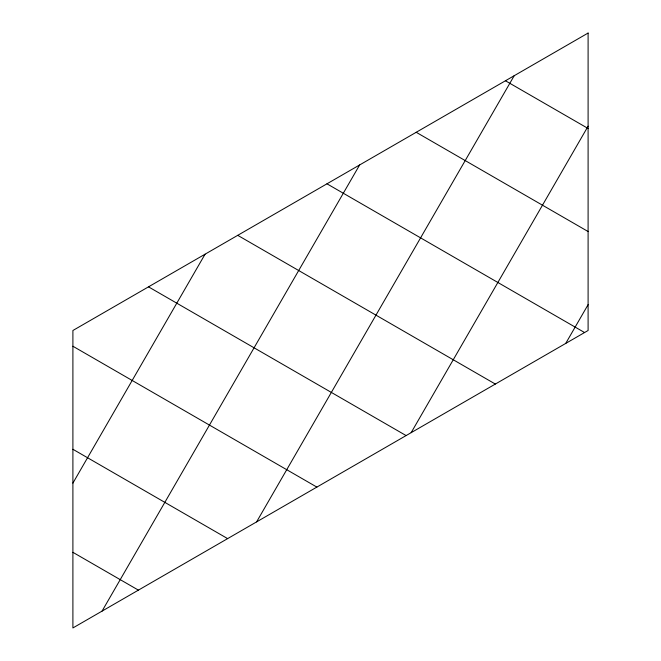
<?xml version="1.0" encoding="UTF-8"?>
<svg xmlns="http://www.w3.org/2000/svg" width="661" height="661" viewBox="0 0 661 661"><rect width="100%" height="100%" fill="white"/><g stroke="black" fill="none" stroke-linecap="round" stroke-linejoin="round"><path stroke-width="0.99" d="M72.9 483.125L205.075 254.188M102.042 611.128L359.642 164.953M256.6 521.893L514.2 75.718M411.159 432.658L588.1 126.185M565.717 343.423L588.1 304.655M505.442 80.774L588.1 128.49M416.207 132.291L588.1 231.532M326.972 183.808L584.572 332.533M237.737 235.333L495.337 384.058M148.502 286.849L406.102 435.574M72.9 346.24L316.867 487.099M72.9 449.282L227.632 538.616M72.9 552.323L138.397 590.133M588.1 33.05L72.9 330.5L72.9 627.95L588.1 330.5L588.1 33.05"/></g></svg>
